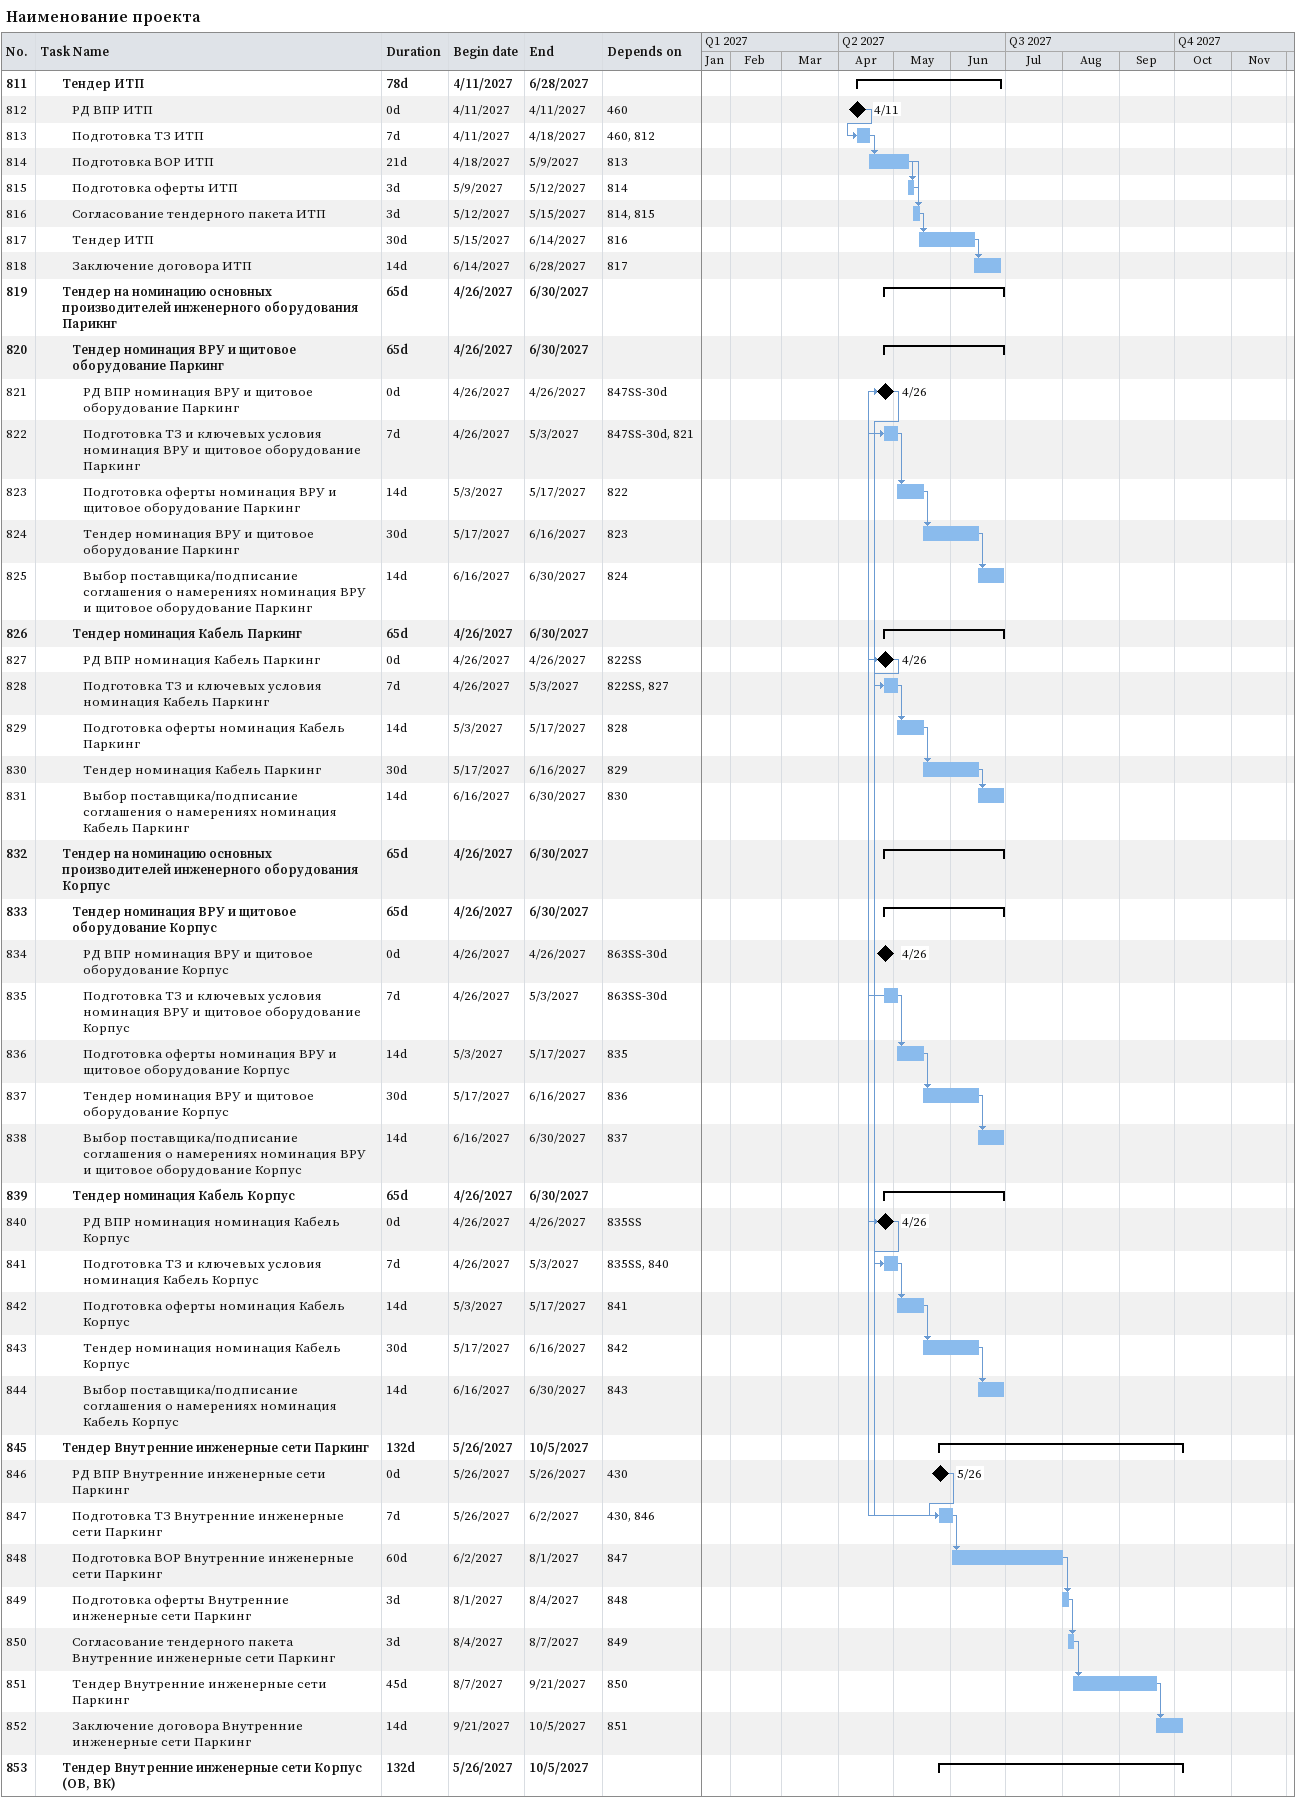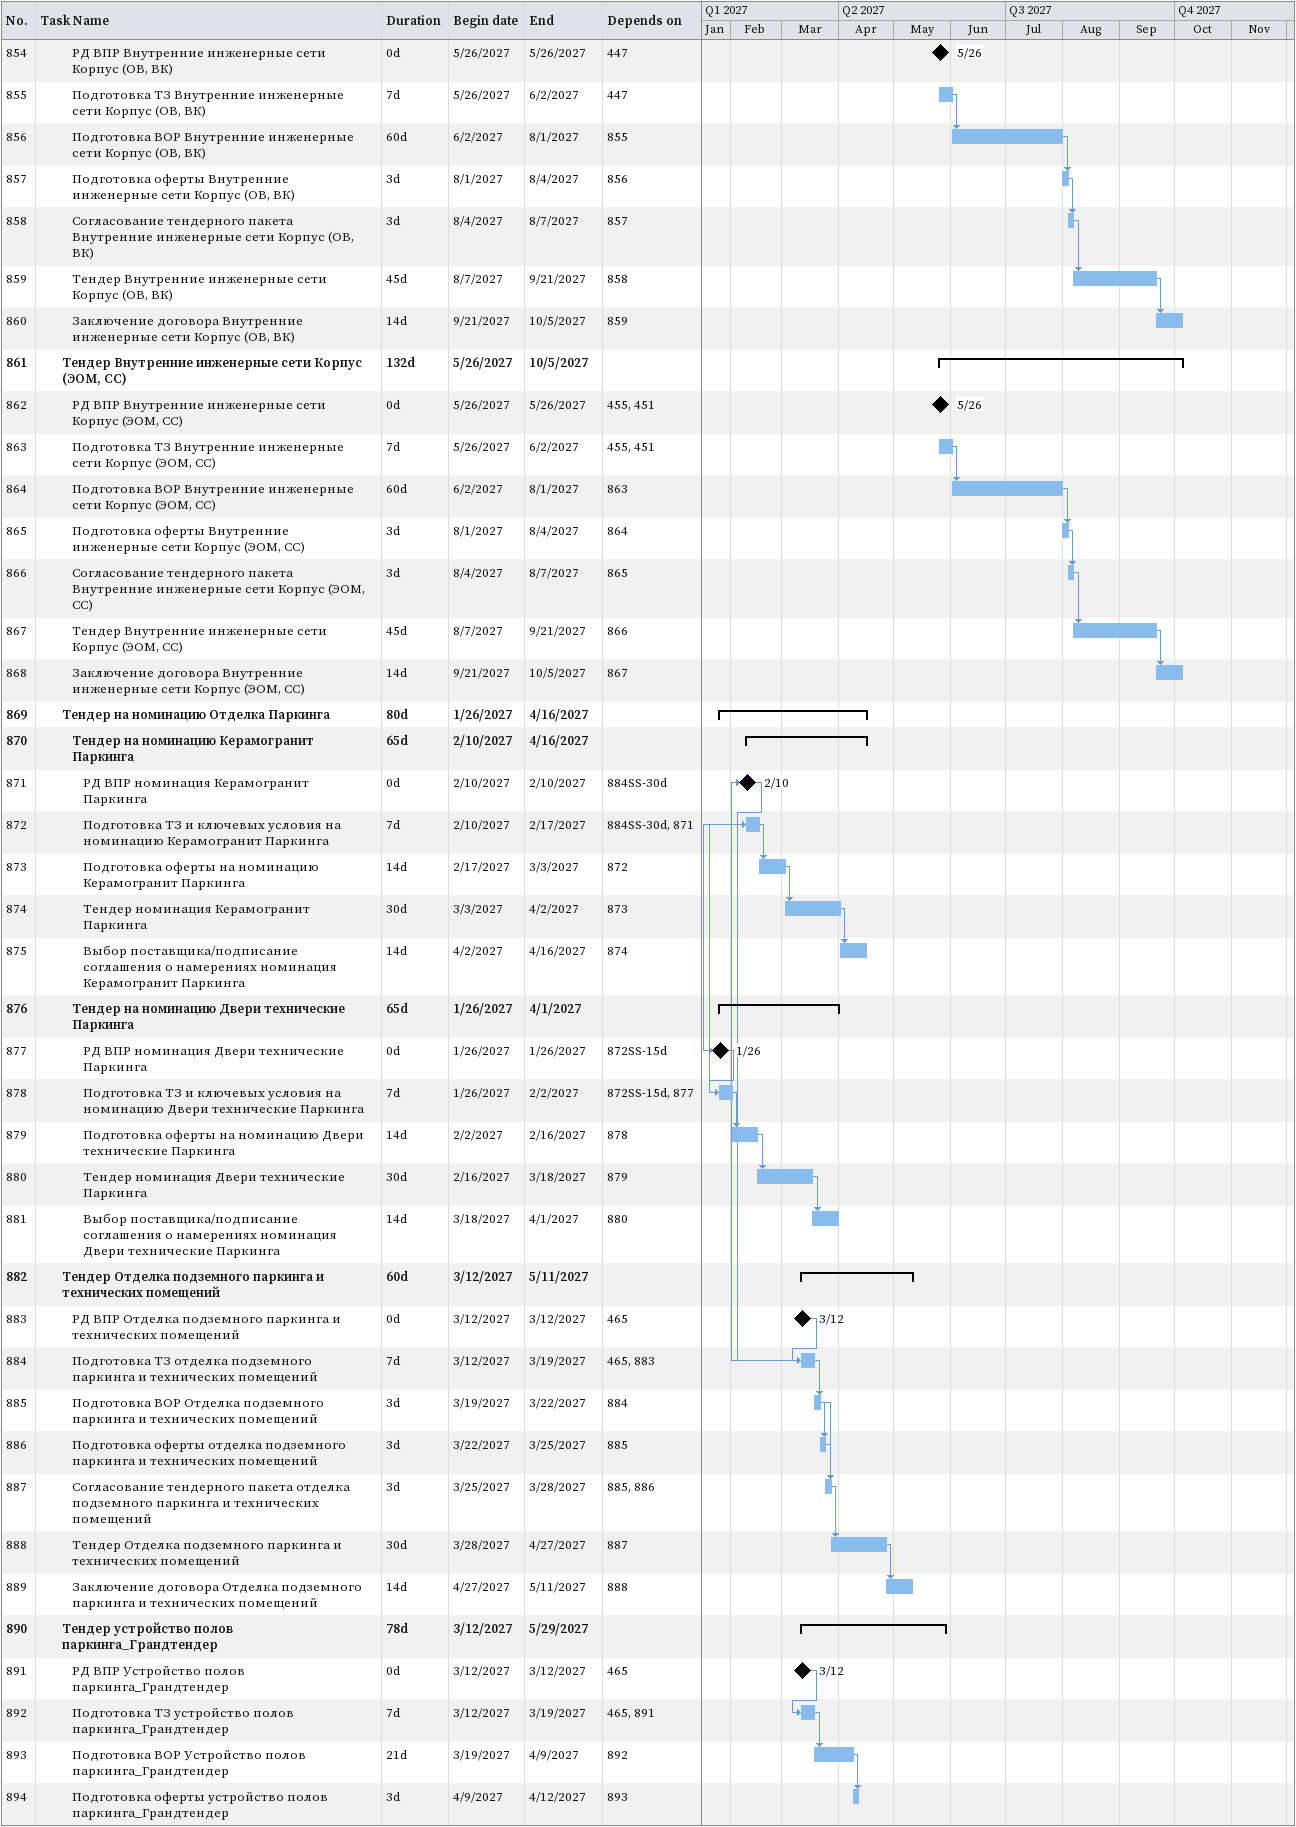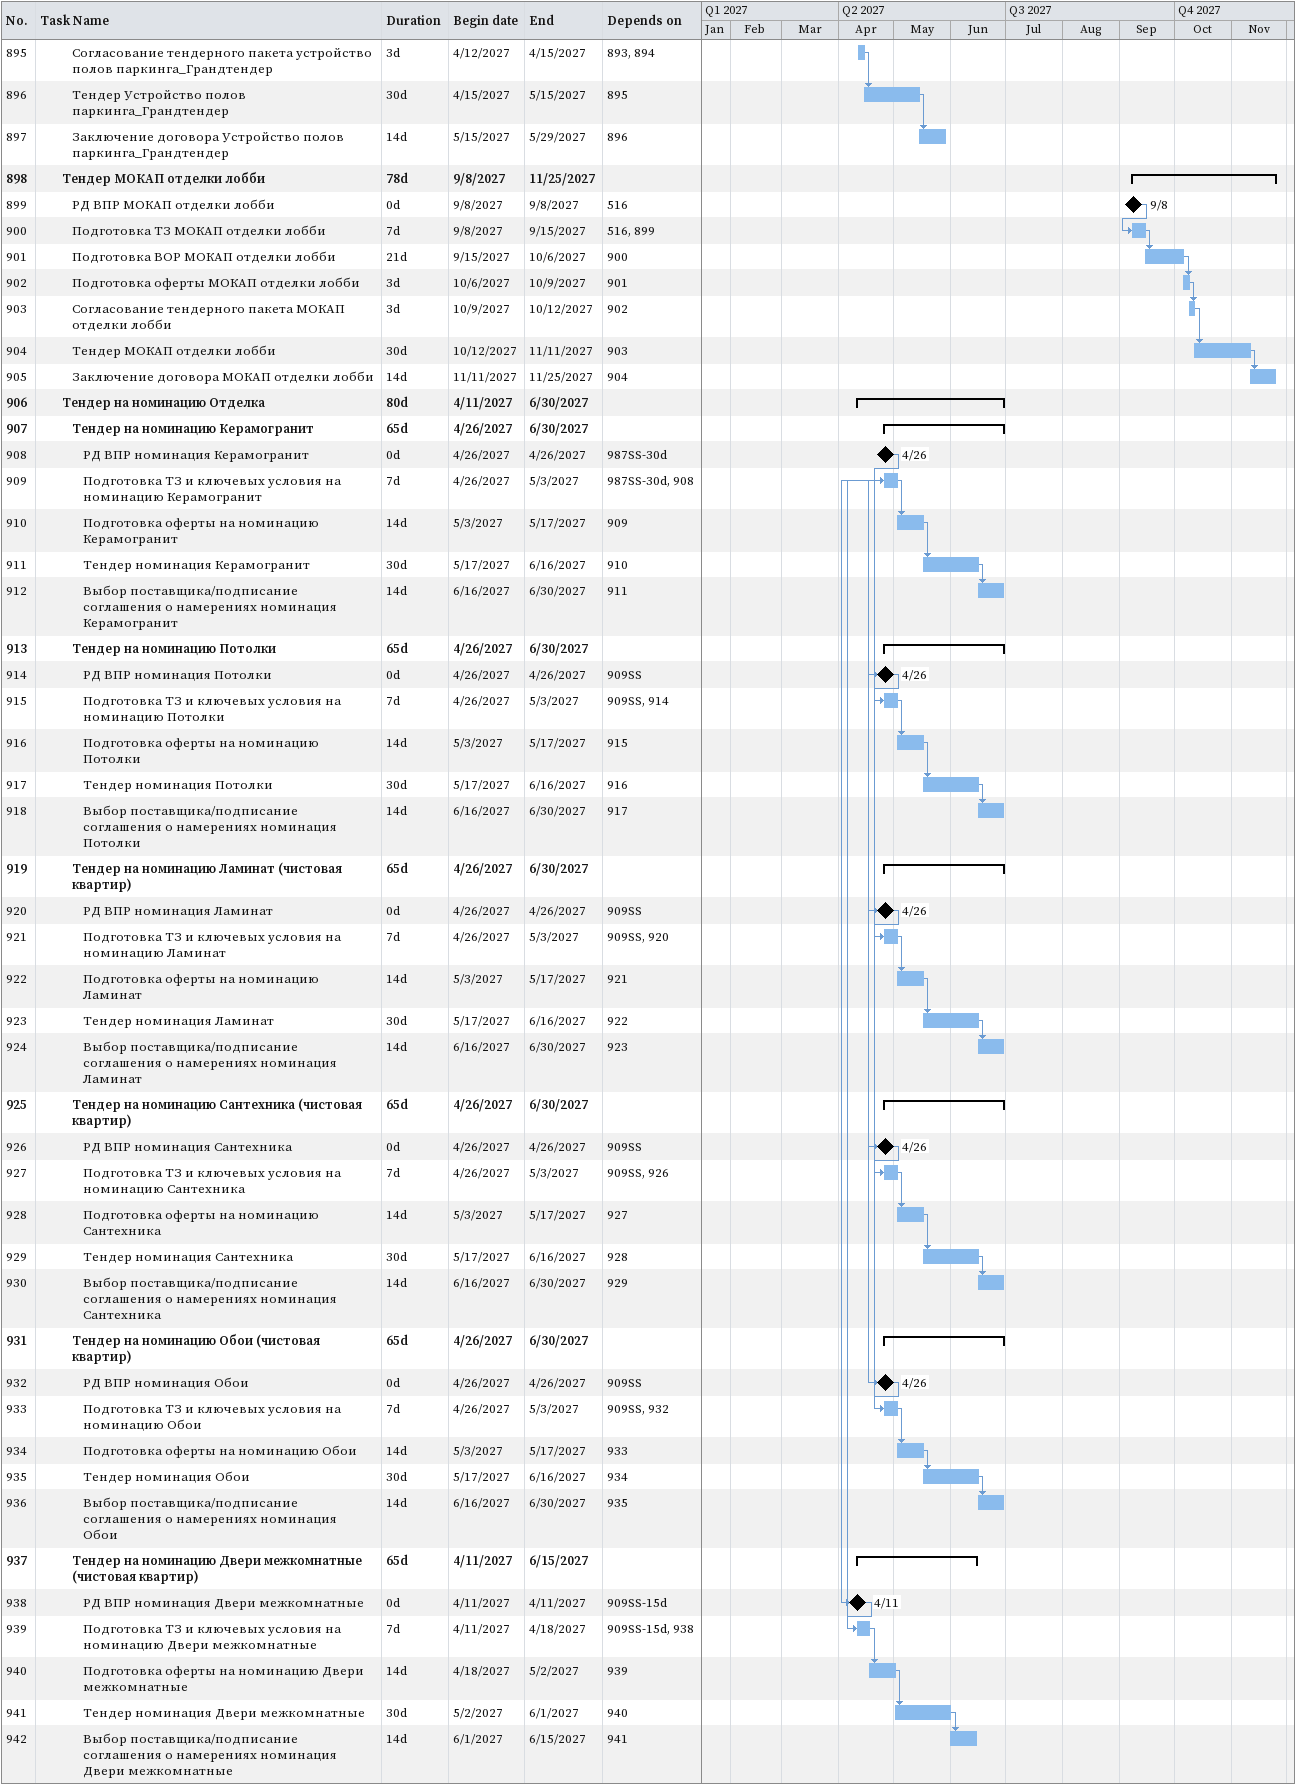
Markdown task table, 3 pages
Наименование проекта

| ID | Level | Task | Duration | Start | Finish | Predecessors |
|---|---|---|---|---|---|---|
| 811 | 3 | **Тендер ИТП** | 78d | 2027-04-11 | 2027-06-28 |  |
| 812 | 4 | РД ВПР ИТП | 0d | 2027-04-11 | 2027-04-11 | 460 |
| 813 | 4 | Подготовка ТЗ ИТП | 7d | 2027-04-11 | 2027-04-18 | 460, 812 |
| 814 | 4 | Подготовка ВОР ИТП | 21d | 2027-04-18 | 2027-05-09 | 813 |
| 815 | 4 | Подготовка оферты ИТП | 3d | 2027-05-09 | 2027-05-12 | 814 |
| 816 | 4 | Согласование тендерного пакета ИТП | 3d | 2027-05-12 | 2027-05-15 | 814, 815 |
| 817 | 4 | Тендер ИТП | 30d | 2027-05-15 | 2027-06-14 | 816 |
| 818 | 4 | Заключение договора ИТП | 14d | 2027-06-14 | 2027-06-28 | 817 |
| 819 | 3 | **Тендер на номинацию основных производителей инженерного оборудования Парикнг** | 65d | 2027-04-26 | 2027-06-30 |  |
| 820 | 4 | **Тендер номинация ВРУ и щитовое оборудование Паркинг** | 65d | 2027-04-26 | 2027-06-30 |  |
| 821 | 5 | РД ВПР номинация ВРУ и щитовое оборудование Паркинг | 0d | 2027-04-26 | 2027-04-26 | 847SS-30d |
| 822 | 5 | Подготовка ТЗ и ключевых условия номинация ВРУ и щитовое оборудование Паркинг | 7d | 2027-04-26 | 2027-05-03 | 847SS-30d, 821 |
| 823 | 5 | Подготовка оферты номинация ВРУ и щитовое оборудование Паркинг | 14d | 2027-05-03 | 2027-05-17 | 822 |
| 824 | 5 | Тендер номинация ВРУ и щитовое оборудование Паркинг | 30d | 2027-05-17 | 2027-06-16 | 823 |
| 825 | 5 | Выбор поставщика/подписание соглашения о намерениях номинация ВРУ и щитовое оборудование Паркинг | 14d | 2027-06-16 | 2027-06-30 | 824 |
| 826 | 4 | **Тендер номинация Кабель Паркинг** | 65d | 2027-04-26 | 2027-06-30 |  |
| 827 | 5 | РД ВПР номинация Кабель Паркинг | 0d | 2027-04-26 | 2027-04-26 | 822SS |
| 828 | 5 | Подготовка ТЗ и ключевых условия номинация Кабель Паркинг | 7d | 2027-04-26 | 2027-05-03 | 822SS, 827 |
| 829 | 5 | Подготовка оферты номинация Кабель Паркинг | 14d | 2027-05-03 | 2027-05-17 | 828 |
| 830 | 5 | Тендер номинация Кабель Паркинг | 30d | 2027-05-17 | 2027-06-16 | 829 |
| 831 | 5 | Выбор поставщика/подписание соглашения о намерениях номинация Кабель Паркинг | 14d | 2027-06-16 | 2027-06-30 | 830 |
| 832 | 3 | **Тендер на номинацию основных производителей инженерного оборудования Корпус** | 65d | 2027-04-26 | 2027-06-30 |  |
| 833 | 4 | **Тендер номинация ВРУ и щитовое оборудование Корпус** | 65d | 2027-04-26 | 2027-06-30 |  |
| 834 | 5 | РД ВПР номинация ВРУ и щитовое оборудование Корпус | 0d | 2027-04-26 | 2027-04-26 | 863SS-30d |
| 835 | 5 | Подготовка ТЗ и ключевых условия номинация ВРУ и щитовое оборудование Корпус | 7d | 2027-04-26 | 2027-05-03 | 863SS-30d |
| 836 | 5 | Подготовка оферты номинация ВРУ и щитовое оборудование Корпус | 14d | 2027-05-03 | 2027-05-17 | 835 |
| 837 | 5 | Тендер номинация ВРУ и щитовое оборудование Корпус | 30d | 2027-05-17 | 2027-06-16 | 836 |
| 838 | 5 | Выбор поставщика/подписание соглашения о намерениях номинация ВРУ и щитовое оборудование Корпус | 14d | 2027-06-16 | 2027-06-30 | 837 |
| 839 | 4 | **Тендер номинация Кабель Корпус** | 65d | 2027-04-26 | 2027-06-30 |  |
| 840 | 5 | РД ВПР номинация номинация Кабель Корпус | 0d | 2027-04-26 | 2027-04-26 | 835SS |
| 841 | 5 | Подготовка ТЗ и ключевых условия номинация Кабель Корпус | 7d | 2027-04-26 | 2027-05-03 | 835SS, 840 |
| 842 | 5 | Подготовка оферты номинация Кабель Корпус | 14d | 2027-05-03 | 2027-05-17 | 841 |
| 843 | 5 | Тендер номинация номинация Кабель Корпус | 30d | 2027-05-17 | 2027-06-16 | 842 |
| 844 | 5 | Выбор поставщика/подписание соглашения о намерениях номинация Кабель Корпус | 14d | 2027-06-16 | 2027-06-30 | 843 |
| 845 | 3 | **Тендер Внутренние инженерные сети Паркинг** | 132d | 2027-05-26 | 2027-10-05 |  |
| 846 | 4 | РД ВПР Внутренние инженерные сети Паркинг | 0d | 2027-05-26 | 2027-05-26 | 430 |
| 847 | 4 | Подготовка ТЗ Внутренние инженерные сети Паркинг | 7d | 2027-05-26 | 2027-06-02 | 430, 846 |
| 848 | 4 | Подготовка ВОР Внутренние инженерные сети Паркинг | 60d | 2027-06-02 | 2027-08-01 | 847 |
| 849 | 4 | Подготовка оферты Внутренние инженерные сети Паркинг | 3d | 2027-08-01 | 2027-08-04 | 848 |
| 850 | 4 | Согласование тендерного пакета Внутренние инженерные сети Паркинг | 3d | 2027-08-04 | 2027-08-07 | 849 |
| 851 | 4 | Тендер Внутренние инженерные сети Паркинг | 45d | 2027-08-07 | 2027-09-21 | 850 |
| 852 | 4 | Заключение договора Внутренние инженерные сети Паркинг | 14d | 2027-09-21 | 2027-10-05 | 851 |
| 853 | 3 | **Тендер Внутренние инженерные сети Корпус (ОВ, ВК)** | 132d | 2027-05-26 | 2027-10-05 |  |
| 854 | 4 | РД ВПР Внутренние инженерные сети Корпус (ОВ, ВК) | 0d | 2027-05-26 | 2027-05-26 | 447 |
| 855 | 4 | Подготовка ТЗ Внутренние инженерные сети Корпус (ОВ, ВК) | 7d | 2027-05-26 | 2027-06-02 | 447 |
| 856 | 4 | Подготовка ВОР Внутренние инженерные сети Корпус (ОВ, ВК) | 60d | 2027-06-02 | 2027-08-01 | 855 |
| 857 | 4 | Подготовка оферты Внутренние инженерные сети Корпус (ОВ, ВК) | 3d | 2027-08-01 | 2027-08-04 | 856 |
| 858 | 4 | Согласование тендерного пакета Внутренние инженерные сети Корпус (ОВ, ВК) | 3d | 2027-08-04 | 2027-08-07 | 857 |
| 859 | 4 | Тендер Внутренние инженерные сети Корпус (ОВ, ВК) | 45d | 2027-08-07 | 2027-09-21 | 858 |
| 860 | 4 | Заключение договора Внутренние инженерные сети Корпус (ОВ, ВК) | 14d | 2027-09-21 | 2027-10-05 | 859 |
| 861 | 3 | **Тендер Внутренние инженерные сети Корпус (ЭОМ, СС)** | 132d | 2027-05-26 | 2027-10-05 |  |
| 862 | 4 | РД ВПР Внутренние инженерные сети Корпус (ЭОМ, СС) | 0d | 2027-05-26 | 2027-05-26 | 455, 451 |
| 863 | 4 | Подготовка ТЗ Внутренние инженерные сети Корпус (ЭОМ, СС) | 7d | 2027-05-26 | 2027-06-02 | 455, 451 |
| 864 | 4 | Подготовка ВОР Внутренние инженерные сети Корпус (ЭОМ, СС) | 60d | 2027-06-02 | 2027-08-01 | 863 |
| 865 | 4 | Подготовка оферты Внутренние инженерные сети Корпус (ЭОМ, СС) | 3d | 2027-08-01 | 2027-08-04 | 864 |
| 866 | 4 | Согласование тендерного пакета Внутренние инженерные сети Корпус (ЭОМ, СС) | 3d | 2027-08-04 | 2027-08-07 | 865 |
| 867 | 4 | Тендер Внутренние инженерные сети Корпус (ЭОМ, СС) | 45d | 2027-08-07 | 2027-09-21 | 866 |
| 868 | 4 | Заключение договора Внутренние инженерные сети Корпус (ЭОМ, СС) | 14d | 2027-09-21 | 2027-10-05 | 867 |
| 869 | 3 | **Тендер на номинацию Отделка Паркинга** | 80d | 2027-01-26 | 2027-04-16 |  |
| 870 | 4 | **Тендер на номинацию Керамогранит Паркинга** | 65d | 2027-02-10 | 2027-04-16 |  |
| 871 | 5 | РД ВПР номинация Керамогранит Паркинга | 0d | 2027-02-10 | 2027-02-10 | 884SS-30d |
| 872 | 5 | Подготовка ТЗ и ключевых условия на номинацию Керамогранит Паркинга | 7d | 2027-02-10 | 2027-02-17 | 884SS-30d, 871 |
| 873 | 5 | Подготовка оферты на номинацию Керамогранит Паркинга | 14d | 2027-02-17 | 2027-03-03 | 872 |
| 874 | 5 | Тендер номинация Керамогранит Паркинга | 30d | 2027-03-03 | 2027-04-02 | 873 |
| 875 | 5 | Выбор поставщика/подписание соглашения о намерениях номинация Керамогранит Паркинга | 14d | 2027-04-02 | 2027-04-16 | 874 |
| 876 | 4 | **Тендер на номинацию Двери технические Паркинга** | 65d | 2027-01-26 | 2027-04-01 |  |
| 877 | 5 | РД ВПР номинация Двери технические Паркинга | 0d | 2027-01-26 | 2027-01-26 | 872SS-15d |
| 878 | 5 | Подготовка ТЗ и ключевых условия на номинацию Двери технические Паркинга | 7d | 2027-01-26 | 2027-02-02 | 872SS-15d, 877 |
| 879 | 5 | Подготовка оферты на номинацию Двери технические Паркинга | 14d | 2027-02-02 | 2027-02-16 | 878 |
| 880 | 5 | Тендер номинация Двери технические Паркинга | 30d | 2027-02-16 | 2027-03-18 | 879 |
| 881 | 5 | Выбор поставщика/подписание соглашения о намерениях номинация Двери технические Паркинга | 14d | 2027-03-18 | 2027-04-01 | 880 |
| 882 | 3 | **Тендер Отделка подземного паркинга и технических помещений** | 60d | 2027-03-12 | 2027-05-11 |  |
| 883 | 4 | РД ВПР Отделка подземного паркинга и технических помещений | 0d | 2027-03-12 | 2027-03-12 | 465 |
| 884 | 4 | Подготовка ТЗ отделка подземного паркинга и технических помещений | 7d | 2027-03-12 | 2027-03-19 | 465, 883 |
| 885 | 4 | Подготовка ВОР Отделка подземного паркинга и технических помещений | 3d | 2027-03-19 | 2027-03-22 | 884 |
| 886 | 4 | Подготовка оферты отделка подземного паркинга и технических помещений | 3d | 2027-03-22 | 2027-03-25 | 885 |
| 887 | 4 | Согласование тендерного пакета отделка подземного паркинга и технических помещений | 3d | 2027-03-25 | 2027-03-28 | 885, 886 |
| 888 | 4 | Тендер Отделка подземного паркинга и технических помещений | 30d | 2027-03-28 | 2027-04-27 | 887 |
| 889 | 4 | Заключение договора Отделка подземного паркинга и технических помещений | 14d | 2027-04-27 | 2027-05-11 | 888 |
| 890 | 3 | **Тендер устройство полов паркинга_Грандтендер** | 78d | 2027-03-12 | 2027-05-29 |  |
| 891 | 4 | РД ВПР Устройство полов паркинга_Грандтендер | 0d | 2027-03-12 | 2027-03-12 | 465 |
| 892 | 4 | Подготовка ТЗ устройство полов паркинга_Грандтендер | 7d | 2027-03-12 | 2027-03-19 | 465, 891 |
| 893 | 4 | Подготовка ВОР Устройство полов паркинга_Грандтендер | 21d | 2027-03-19 | 2027-04-09 | 892 |
| 894 | 4 | Подготовка оферты устройство полов паркинга_Грандтендер | 3d | 2027-04-09 | 2027-04-12 | 893 |
| 895 | 4 | Согласование тендерного пакета устройство полов паркинга_Грандтендер | 3d | 2027-04-12 | 2027-04-15 | 893, 894 |
| 896 | 4 | Тендер Устройство полов паркинга_Грандтендер | 30d | 2027-04-15 | 2027-05-15 | 895 |
| 897 | 4 | Заключение договора Устройство полов паркинга_Грандтендер | 14d | 2027-05-15 | 2027-05-29 | 896 |
| 898 | 3 | **Тендер МОКАП отделки лобби** | 78d | 2027-09-08 | 2027-11-25 |  |
| 899 | 4 | РД ВПР МОКАП отделки лобби | 0d | 2027-09-08 | 2027-09-08 | 516 |
| 900 | 4 | Подготовка ТЗ МОКАП отделки лобби | 7d | 2027-09-08 | 2027-09-15 | 516, 899 |
| 901 | 4 | Подготовка ВОР МОКАП отделки лобби | 21d | 2027-09-15 | 2027-10-06 | 900 |
| 902 | 4 | Подготовка оферты МОКАП отделки лобби | 3d | 2027-10-06 | 2027-10-09 | 901 |
| 903 | 4 | Согласование тендерного пакета МОКАП отделки лобби | 3d | 2027-10-09 | 2027-10-12 | 902 |
| 904 | 4 | Тендер МОКАП отделки лобби | 30d | 2027-10-12 | 2027-11-11 | 903 |
| 905 | 4 | Заключение договора МОКАП отделки лобби | 14d | 2027-11-11 | 2027-11-25 | 904 |
| 906 | 3 | **Тендер на номинацию Отделка** | 80d | 2027-04-11 | 2027-06-30 |  |
| 907 | 4 | **Тендер на номинацию Керамогранит** | 65d | 2027-04-26 | 2027-06-30 |  |
| 908 | 5 | РД ВПР номинация Керамогранит | 0d | 2027-04-26 | 2027-04-26 | 987SS-30d |
| 909 | 5 | Подготовка ТЗ и ключевых условия на номинацию Керамогранит | 7d | 2027-04-26 | 2027-05-03 | 987SS-30d, 908 |
| 910 | 5 | Подготовка оферты на номинацию Керамогранит | 14d | 2027-05-03 | 2027-05-17 | 909 |
| 911 | 5 | Тендер номинация Керамогранит | 30d | 2027-05-17 | 2027-06-16 | 910 |
| 912 | 5 | Выбор поставщика/подписание соглашения о намерениях номинация Керамогранит | 14d | 2027-06-16 | 2027-06-30 | 911 |
| 913 | 4 | **Тендер на номинацию Потолки** | 65d | 2027-04-26 | 2027-06-30 |  |
| 914 | 5 | РД ВПР номинация Потолки | 0d | 2027-04-26 | 2027-04-26 | 909SS |
| 915 | 5 | Подготовка ТЗ и ключевых условия на номинацию Потолки | 7d | 2027-04-26 | 2027-05-03 | 909SS, 914 |
| 916 | 5 | Подготовка оферты на номинацию Потолки | 14d | 2027-05-03 | 2027-05-17 | 915 |
| 917 | 5 | Тендер номинация Потолки | 30d | 2027-05-17 | 2027-06-16 | 916 |
| 918 | 5 | Выбор поставщика/подписание соглашения о намерениях номинация Потолки | 14d | 2027-06-16 | 2027-06-30 | 917 |
| 919 | 4 | **Тендер на номинацию Ламинат (чистовая квартир)** | 65d | 2027-04-26 | 2027-06-30 |  |
| 920 | 5 | РД ВПР номинация Ламинат | 0d | 2027-04-26 | 2027-04-26 | 909SS |
| 921 | 5 | Подготовка ТЗ и ключевых условия на номинацию Ламинат | 7d | 2027-04-26 | 2027-05-03 | 909SS, 920 |
| 922 | 5 | Подготовка оферты на номинацию Ламинат | 14d | 2027-05-03 | 2027-05-17 | 921 |
| 923 | 5 | Тендер номинация Ламинат | 30d | 2027-05-17 | 2027-06-16 | 922 |
| 924 | 5 | Выбор поставщика/подписание соглашения о намерениях номинация Ламинат | 14d | 2027-06-16 | 2027-06-30 | 923 |
| 925 | 4 | **Тендер на номинацию Сантехника (чистовая квартир)** | 65d | 2027-04-26 | 2027-06-30 |  |
| 926 | 5 | РД ВПР номинация Сантехника | 0d | 2027-04-26 | 2027-04-26 | 909SS |
| 927 | 5 | Подготовка ТЗ и ключевых условия на номинацию Сантехника | 7d | 2027-04-26 | 2027-05-03 | 909SS, 926 |
| 928 | 5 | Подготовка оферты на номинацию Сантехника | 14d | 2027-05-03 | 2027-05-17 | 927 |
| 929 | 5 | Тендер номинация Сантехника | 30d | 2027-05-17 | 2027-06-16 | 928 |
| 930 | 5 | Выбор поставщика/подписание соглашения о намерениях номинация Сантехника | 14d | 2027-06-16 | 2027-06-30 | 929 |
| 931 | 4 | **Тендер на номинацию Обои (чистовая квартир)** | 65d | 2027-04-26 | 2027-06-30 |  |
| 932 | 5 | РД ВПР номинация Обои | 0d | 2027-04-26 | 2027-04-26 | 909SS |
| 933 | 5 | Подготовка ТЗ и ключевых условия на номинацию Обои | 7d | 2027-04-26 | 2027-05-03 | 909SS, 932 |
| 934 | 5 | Подготовка оферты на номинацию Обои | 14d | 2027-05-03 | 2027-05-17 | 933 |
| 935 | 5 | Тендер номинация Обои | 30d | 2027-05-17 | 2027-06-16 | 934 |
| 936 | 5 | Выбор поставщика/подписание соглашения о намерениях номинация Обои | 14d | 2027-06-16 | 2027-06-30 | 935 |
| 937 | 4 | **Тендер на номинацию Двери межкомнатные (чистовая квартир)** | 65d | 2027-04-11 | 2027-06-15 |  |
| 938 | 5 | РД ВПР номинация Двери межкомнатные | 0d | 2027-04-11 | 2027-04-11 | 909SS-15d |
| 939 | 5 | Подготовка ТЗ и ключевых условия на номинацию Двери межкомнатные | 7d | 2027-04-11 | 2027-04-18 | 909SS-15d, 938 |
| 940 | 5 | Подготовка оферты на номинацию Двери межкомнатные | 14d | 2027-04-18 | 2027-05-02 | 939 |
| 941 | 5 | Тендер номинация Двери межкомнатные | 30d | 2027-05-02 | 2027-06-01 | 940 |
| 942 | 5 | Выбор поставщика/подписание соглашения о намерениях номинация Двери межкомнатные | 14d | 2027-06-01 | 2027-06-15 | 941 |
